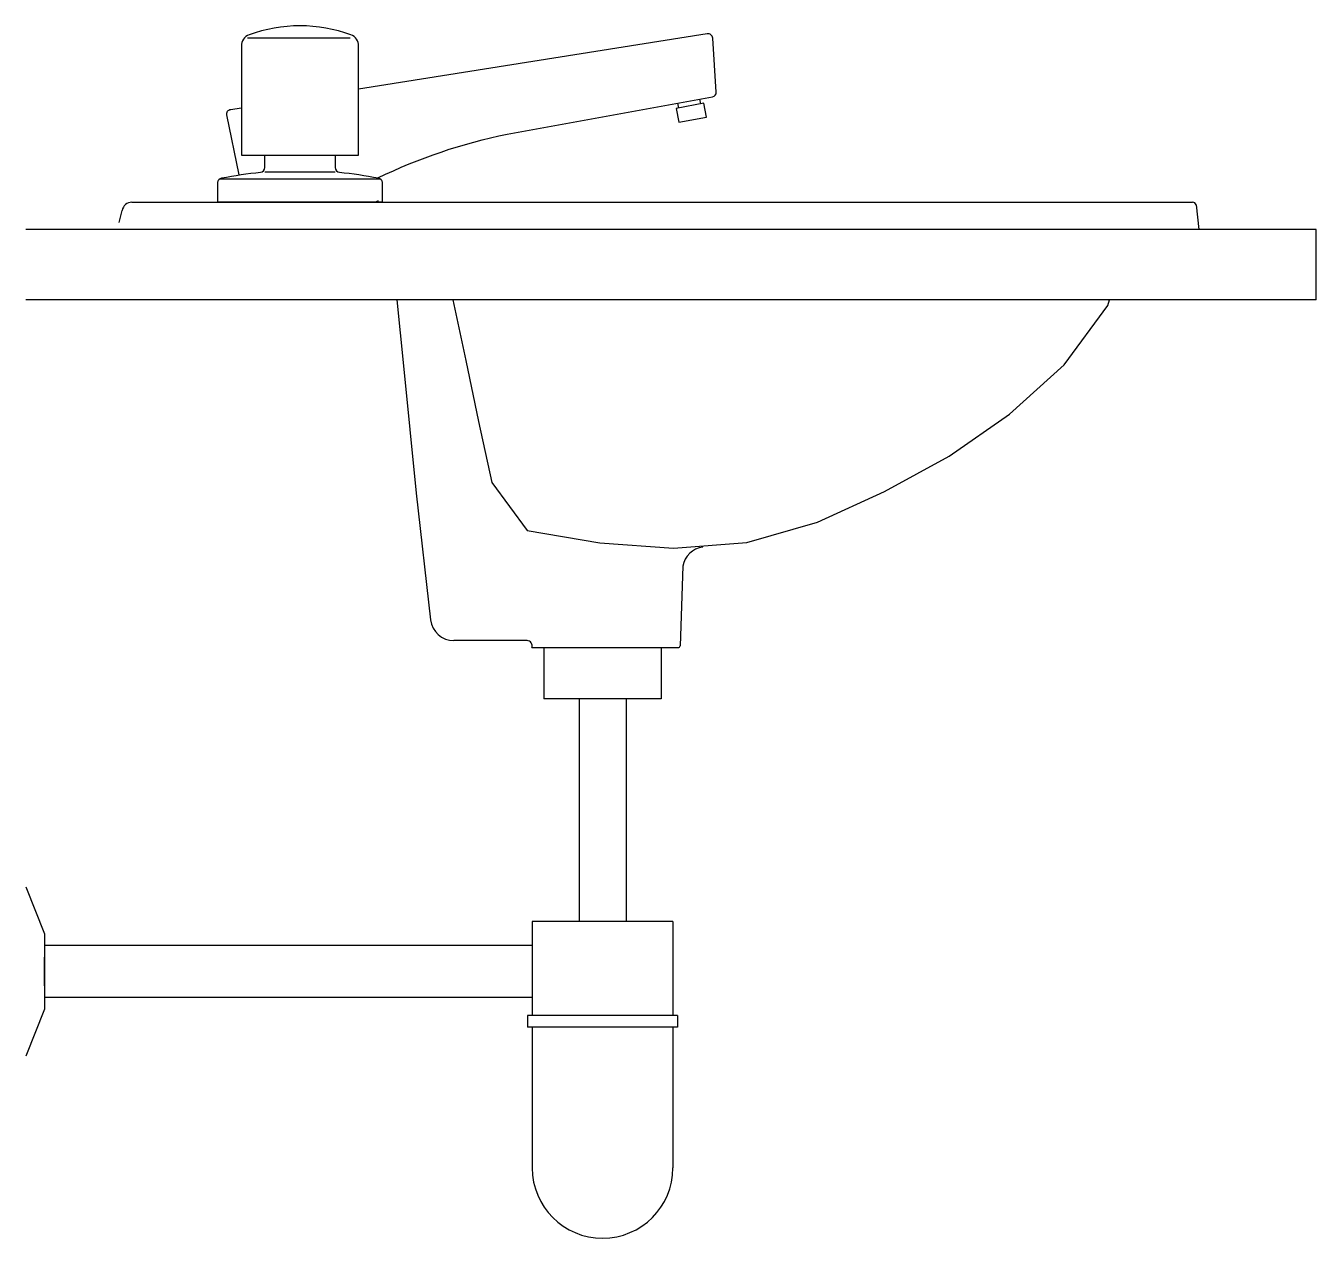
# Model space of a CAD drawing. Header units: millimetres. Extents: x -2898.151 to -2897.601, y 2973.101 to 2973.618.
import ezdxf

# ---------------------------------------------------------------- set-up
doc = ezdxf.new("R2010")
doc.units = ezdxf.units.MM
doc.header["$LTSCALE"] = 10
doc.layers.add('banheiro_louças', color=2, linetype='Continuous')

msp = doc.modelspace()

# ---------------------------------------------------------------- linework, layer by layer
at = {"layer": 'banheiro_louças'}
for p, q in [((-2898.056171958076, 2973.612847365829), (-2898.012541908454, 2973.612847365829)), ((-2897.863011815336, 2973.584758508478), (-2897.863386038064, 2973.586757045299)), ((-2897.872416918513, 2973.5829974184), (-2897.872801967057, 2973.585053770499)), ((-2898.048854840269, 2973.555779627524), (-2898.018854840268, 2973.555779627524)), ((-2898.068004911195, 2973.552847365829), (-2897.999704769342, 2973.552847365829)), ((-2898.105468213592, 2973.542847320948), (-2897.653440052712, 2973.542847604236)), ((-2898.063854840266, 2973.542847365828), (-2898.002996567493, 2973.542847365828)), ((-2898.110970428427, 2973.534122018766), (-2898.109622669625, 2973.539239110272)), ((-2897.651882265155, 2973.541696887816), (-2897.650726060268, 2973.531222158599)), ((-2897.870719197027, 2973.387749544887), (-2897.871864150669, 2973.35379372947)), ((-2897.937076337393, 2973.355965665013), (-2897.968272045387, 2973.355965665013)), ((-2897.935080036992, 2973.352965665012), (-2897.872692215127, 2973.352965665012)), ((-2897.929885127428, 2973.352965665012), (-2897.929885127427, 2973.331096772902)), ((-2897.879885127428, 2973.352919866085), (-2897.879885127428, 2973.331096772902)), ((-2897.879885127428, 2973.331096772902), (-2897.929885127427, 2973.331096772902)), ((-2897.914885127428, 2973.331096772902), (-2897.914885127428, 2973.236226081323)), ((-2897.894885127428, 2973.331096772902), (-2897.894885127428, 2973.236226081323)), ((-2898.150726060268, 2973.250960544191), (-2898.142751464741, 2973.230960544191)), ((-2897.874885127428, 2973.236226081323), (-2897.934885127428, 2973.236226081323)), ((-2897.934885127428, 2973.236226081323), (-2897.934885127428, 2973.196226081323)), ((-2897.874885127428, 2973.236226081323), (-2897.874885127428, 2973.196226081323)), ((-2898.142751464741, 2973.230960544191), (-2898.142751464741, 2973.198839058097)), ((-2897.934885127427, 2973.225960544191), (-2898.142751464741, 2973.225960544191)), ((-2898.142751464741, 2973.208839058098), (-2898.142751464741, 2973.220960544191)), ((-2897.934885127427, 2973.203839058097), (-2898.142751464741, 2973.203839058097)), ((-2898.142751464741, 2973.198839058097), (-2898.150726060268, 2973.178839058098)), ((-2897.872885127428, 2973.196226081323), (-2897.936885127428, 2973.196226081323)), ((-2897.936885127428, 2973.196226081323), (-2897.936885127428, 2973.191226081323)), ((-2897.872885127428, 2973.196226081323), (-2897.872885127428, 2973.191226081323)), ((-2897.872885127428, 2973.191226081323), (-2897.936885127428, 2973.191226081323)), ((-2897.934885127428, 2973.191226081323), (-2897.934885127428, 2973.131226081323)), ((-2897.874885127428, 2973.191226081323), (-2897.874885127428, 2973.131226081323))]:
    msp.add_line(p, q, dxfattribs=at)
at = {"layer": 'banheiro_louças', "color": 3}
for p, q in [((-2897.600726060267, 2973.531222158599), (-2898.150726060268, 2973.531222158599)), ((-2897.600726060267, 2973.501222158599), (-2897.600726060267, 2973.531222158599)), ((-2897.600726060267, 2973.501222158599), (-2898.150726060268, 2973.501222158599))]:
    msp.add_line(p, q, dxfattribs=at)
at = {"layer": 'banheiro_louças'}
msp.add_lwpolyline([(-2898.012124605933, 2973.614158695781, 0.1785387427688273), (-2898.055585074604, 2973.614158695781, 0.3141204755078839), (-2898.058854840268, 2973.609467609644), (-2898.058854840268, 2973.562847365829), (-2898.008854840269, 2973.562847365829), (-2898.008854840269, 2973.609467609644, 0.3141204755078839)], format="xyb", close=True, dxfattribs=at)
for points in [[(-2898.000674887111, 2973.553213990421, -0.06145377160446575), (-2897.945587069889, 2973.571887461409), (-2897.858059968622, 2973.587720493502, 0.3796910870961296), (-2897.856432398061, 2973.589817865814), (-2897.85794839478, 2973.612818213743, 0.4413212291874605), (-2897.860257711307, 2973.614661928673), (-2898.008854840269, 2973.591066466879)], [(-2898.05985138835, 2973.554463940451), (-2898.065071678491, 2973.580027066405, -0.4375088509424448), (-2898.063356640725, 2973.582412227329), (-2898.058876936202, 2973.583123551281)], [(-2898.018854840268, 2973.562847365829), (-2898.018854840268, 2973.557603117219, 0.3859364264872515), (-2898.017049531088, 2973.555612615904, -0.02428496050709784), (-2898.000468051715, 2973.553173351102, -0.3582933788874938), (-2897.998854840268, 2973.551211108861), (-2897.998854840268, 2973.542847365828), (-2898.068854840269, 2973.542847365828), (-2898.068854840269, 2973.551211108861, -0.3582933788874938), (-2898.067241628822, 2973.553173351102, -0.02428496050709723), (-2898.050660149449, 2973.555612615904, 0.3859364264872401), (-2898.048854840269, 2973.557603117219), (-2898.048854840269, 2973.562847365829)]]:
    msp.add_lwpolyline(points, format="xyb", dxfattribs=at)
msp.add_lwpolyline([(-2897.860564492492, 2973.579112486), (-2897.861668789983, 2973.585009987763), (-2897.87346379351, 2973.582801392781), (-2897.872359496019, 2973.576903891017)], close=True, dxfattribs=at)
for points in [[(-2897.992522358324, 2973.501222158599), (-2897.989809788554, 2973.473024159269), (-2897.984349681758, 2973.418879710031), (-2897.978204668681, 2973.364806788617)], [(-2897.968687510118, 2973.501222158599), (-2897.963224936468, 2973.475386580889), (-2897.95770633637, 2973.449367664141), (-2897.952088231365, 2973.423374687778), (-2897.936972859707, 2973.402965665012)], [(-2897.936972859707, 2973.402965665012), (-2897.906042366148, 2973.397574949766), (-2897.874730838573, 2973.39536024934), (-2897.843463385981, 2973.397843111984), (-2897.813325790032, 2973.406479975059), (-2897.784784673395, 2973.419574383894), (-2897.757229250566, 2973.434628344265), (-2897.731397003973, 2973.452461598793), (-2897.708100497284, 2973.473481857784), (-2897.689596244081, 2973.498750435872), (-2897.688787597799, 2973.501222158599)]]:
    msp.add_lwpolyline(points, dxfattribs=at)
for centre, radius, start, end in [((-2898.105516646331, 2973.538707281946), 0.004140322290000001, 89.32974907837554, 172.6199122706163), ((-2898.002996567493, 2973.547847365829), 0.005, 270.0000000000065, 301.2309073698669), ((-2897.653459425807, 2973.541191588635), 0.001656128916, 17.76469790127698, 89.32974907837554), ((-2897.860890475159, 2973.385906659537), 0.01, 97.46081689462994, 169.3803447238705), ((-2897.968272045387, 2973.365965665012), 0.01, 186.6548253766487, 270), ((-2897.937175938542, 2973.353735184526), 0.002232703202265146, 339.8390662975274, 87.44318012151145), ((-2897.872692215127, 2973.35379372947), 0.0008280644580000001, 270, 7.016477563892661e-15), ((-2897.904885127428, 2973.131226081323), 0.02999999999999403, 180, 359.999999999987)]:
    msp.add_arc(centre, radius, start, end, dxfattribs=at)

doc.saveas('drawing.dxf')
